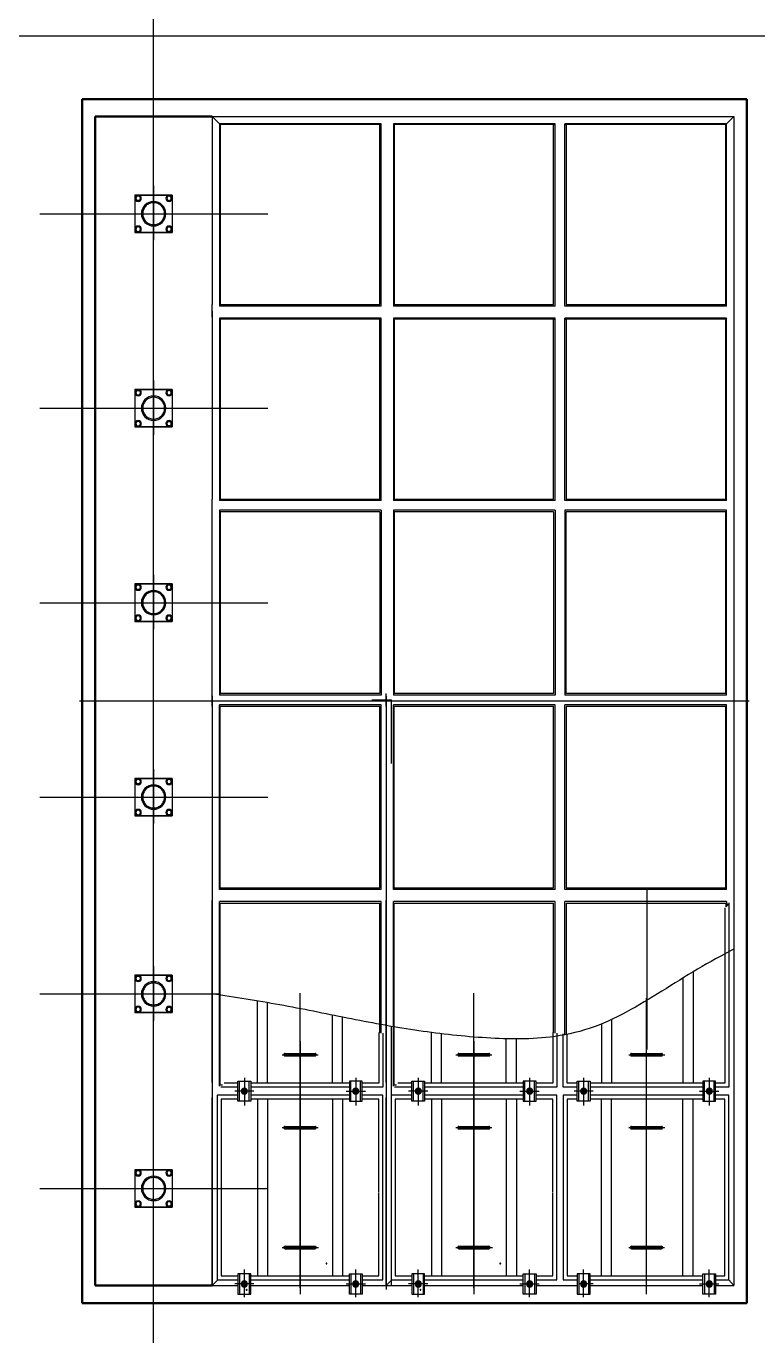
# Model space of a CAD drawing. Extents: x -170 to 1091, y -90 to 504.
# Drawn here: x 182.71 to 188.38, y 65.77 to 75.91 of the extents above; entities that cross this region are included whole.
import ezdxf

# ---------------------------------------------------------------- set-up
doc = ezdxf.new("R2010")
doc.units = 0
doc.header["$LTSCALE"] = 1000
for name, pattern in [('1 实线', [0]), ('2 虚线', [5.75, 4.5, -1.25]), ('4 点画线', [9, 6.25, -1.25, 0.25, -1.25]), ('PF_CENTER', [400, 250, -50, 50, -50])]:
    doc.linetypes.add(name, pattern=pattern)
for name, color, linetype, lineweight in [('01 粗实线', 7, '1 实线', 50), ('02 细灰线', 253, '1 实线', 25), ('03 细红线', 6, '1 实线', 25), ('04 虚线', 54, '2 虚线', 25), ('05 点画线', 141, '4 点画线', 25)]:
    doc.layers.add(name, color=color, linetype=linetype, lineweight=lineweight)
doc.layers.add('02', color=1, linetype='CONTINUOUS')
doc.layers.add('05', color=4, linetype='PF_CENTER')

msp = doc.modelspace()

# ---------------------------------------------------------------- linework, layer by layer
at = {"layer": '01 粗实线'}
for p, q in [((188.29121, 75.34735, 0), (183.14666, 75.34735, 0)), ((183.14666, 75.34735, 0), (183.14666, 66.02735, 0)), ((188.29121, 66.02735, 0), (188.29121, 75.34735, 0)), ((183.24636, 75.21274, 0), (183.24636, 66.16171, 0)), ((184.15364, 75.21274, 0), (183.24636, 75.21274, 0)), ((184.15364, 66.16171, 0), (183.24636, 66.16171, 0)), ((183.14666, 66.02735, 0), (188.29121, 66.02735, 0))]:
    msp.add_line(p, q, dxfattribs=at)
at = {"layer": '01 粗实线', "color": 3, "lineweight": 25}
for p, q in [((183.55543, 74.60435, 0), (183.55543, 74.31522, 0)), ((183.84457, 74.60435, 0), (183.55543, 74.60435, 0)), ((183.55543, 74.60435, 0), (183.84457, 74.60435, 0)), ((183.84457, 74.60435, 0), (183.84457, 74.31522, 0)), ((183.84457, 74.60435, 0), (183.84457, 74.31522, 0)), ((183.84457, 74.31522, 0), (183.55543, 74.31522, 0)), ((183.55543, 74.31522, 0), (183.84457, 74.31522, 0)), ((183.55543, 73.09887, 0), (183.55543, 72.80974, 0)), ((183.84457, 73.09887, 0), (183.55543, 73.09887, 0)), ((183.55543, 73.09887, 0), (183.84457, 73.09887, 0)), ((183.84457, 73.09887, 0), (183.84457, 72.80974, 0)), ((183.84457, 73.09887, 0), (183.84457, 72.80974, 0)), ((183.84457, 72.80974, 0), (183.55543, 72.80974, 0)), ((183.55543, 72.80974, 0), (183.84457, 72.80974, 0)), ((183.55543, 71.59339, 0), (183.55543, 71.30426, 0)), ((183.84457, 71.59339, 0), (183.55543, 71.59339, 0)), ((183.55543, 71.59339, 0), (183.84457, 71.59339, 0)), ((183.84457, 71.59339, 0), (183.84457, 71.30426, 0)), ((183.84457, 71.59339, 0), (183.84457, 71.30426, 0)), ((183.84457, 71.30426, 0), (183.55543, 71.30426, 0)), ((183.55543, 71.30426, 0), (183.84457, 71.30426, 0)), ((183.55543, 70.08874, 0), (183.55543, 69.7996, 0)), ((183.55543, 70.08874, 0), (183.84457, 70.08874, 0)), ((183.84457, 70.08874, 0), (183.55543, 70.08874, 0)), ((183.84457, 70.08874, 0), (183.84457, 69.7996, 0)), ((183.84457, 70.08874, 0), (183.84457, 69.7996, 0)), ((183.55543, 69.7996, 0), (183.84457, 69.7996, 0)), ((183.84457, 69.7996, 0), (183.55543, 69.7996, 0)), ((183.55543, 68.56449, 0), (183.55543, 68.27536, 0)), ((183.55543, 68.56449, 0), (183.84457, 68.56449, 0)), ((183.84457, 68.56449, 0), (183.55543, 68.56449, 0)), ((183.84457, 68.56449, 0), (183.84457, 68.27536, 0)), ((183.84457, 68.56449, 0), (183.84457, 68.27536, 0)), ((183.55543, 68.27536, 0), (183.84457, 68.27536, 0)), ((183.84457, 68.27536, 0), (183.55543, 68.27536, 0)), ((183.55543, 67.05902, 0), (183.55543, 66.76989, 0)), ((183.55543, 67.05902, 0), (183.84457, 67.05902, 0)), ((183.84457, 67.05902, 0), (183.55543, 67.05902, 0)), ((183.84457, 67.05902, 0), (183.84457, 66.76989, 0)), ((183.84457, 67.05902, 0), (183.84457, 66.76989, 0)), ((183.55543, 66.76989, 0), (183.84457, 66.76989, 0)), ((183.84457, 66.76989, 0), (183.55543, 66.76989, 0))]:
    msp.add_line(p, q, dxfattribs=at)
at = {"layer": '01 粗实线', "color": 253, "lineweight": 25}
for p, q in [((188.19317, 69.17443, 0), (188.19151, 69.17237, 0)), ((188.14781, 69.11816, 0), (188.12878, 69.09454, 0))]:
    msp.add_line(p, q, dxfattribs=at)
at = {"layer": '01 粗实线', "color": 9, "lineweight": 25, "elevation": 0}
for points in [[(183.60015, 74.57942), (183.59026, 74.56147), (183.57047, 74.56147), (183.56057, 74.57942), (183.57047, 74.59737), (183.59026, 74.59737)], [(183.79985, 74.57942), (183.80974, 74.56147), (183.82953, 74.56147), (183.83943, 74.57942), (183.82953, 74.59737), (183.80974, 74.59737)], [(183.60015, 74.34015), (183.59026, 74.35809), (183.57047, 74.35809), (183.56057, 74.34015), (183.57047, 74.3222), (183.59026, 74.3222)], [(183.79985, 74.34015), (183.80974, 74.35809), (183.82953, 74.35809), (183.83943, 74.34015), (183.82953, 74.3222), (183.80974, 74.3222)], [(183.60015, 73.07394), (183.59026, 73.056), (183.57047, 73.056), (183.56057, 73.07394), (183.57047, 73.09189), (183.59026, 73.09189)], [(183.79985, 73.07394), (183.80974, 73.056), (183.82953, 73.056), (183.83943, 73.07394), (183.82953, 73.09189), (183.80974, 73.09189)], [(183.60015, 72.83467), (183.59026, 72.85261), (183.57047, 72.85261), (183.56057, 72.83467), (183.57047, 72.81672), (183.59026, 72.81672)], [(183.79985, 72.83467), (183.80974, 72.85261), (183.82953, 72.85261), (183.83943, 72.83467), (183.82953, 72.81672), (183.80974, 72.81672)], [(183.60015, 71.56847), (183.59026, 71.55052), (183.57047, 71.55052), (183.56057, 71.56847), (183.57047, 71.58641), (183.59026, 71.58641)], [(183.79985, 71.56847), (183.80974, 71.55052), (183.82953, 71.55052), (183.83943, 71.56847), (183.82953, 71.58641), (183.80974, 71.58641)], [(183.60015, 71.32919), (183.59026, 71.34714), (183.57047, 71.34714), (183.56057, 71.32919), (183.57047, 71.31125), (183.59026, 71.31125)], [(183.79985, 71.32919), (183.80974, 71.34714), (183.82953, 71.34714), (183.83943, 71.32919), (183.82953, 71.31125), (183.80974, 71.31125)], [(183.60015, 70.06381), (183.59026, 70.04586), (183.57047, 70.04586), (183.56057, 70.06381), (183.57047, 70.08175), (183.59026, 70.08175)], [(183.79985, 70.06381), (183.80974, 70.04586), (183.82953, 70.04586), (183.83943, 70.06381), (183.82953, 70.08175), (183.80974, 70.08175)], [(183.60015, 69.82453), (183.59026, 69.84248), (183.57047, 69.84248), (183.56057, 69.82453), (183.57047, 69.80659), (183.59026, 69.80659)], [(183.79985, 69.82453), (183.80974, 69.84248), (183.82953, 69.84248), (183.83943, 69.82453), (183.82953, 69.80659), (183.80974, 69.80659)], [(183.60015, 68.53957), (183.59026, 68.52162), (183.57047, 68.52162), (183.56057, 68.53957), (183.57047, 68.55751), (183.59026, 68.55751)], [(183.79985, 68.53957), (183.80974, 68.52162), (183.82953, 68.52162), (183.83943, 68.53957), (183.82953, 68.55751), (183.80974, 68.55751)], [(183.60015, 68.30029), (183.59026, 68.31824), (183.57047, 68.31824), (183.56057, 68.30029), (183.57047, 68.28235), (183.59026, 68.28235)], [(183.79985, 68.30029), (183.80974, 68.31824), (183.82953, 68.31824), (183.83943, 68.30029), (183.82953, 68.28235), (183.80974, 68.28235)], [(183.60015, 67.03409), (183.59026, 67.01614), (183.57047, 67.01614), (183.56057, 67.03409), (183.57047, 67.05203), (183.59026, 67.05203)], [(183.79985, 67.03409), (183.80974, 67.01614), (183.82953, 67.01614), (183.83943, 67.03409), (183.82953, 67.05203), (183.80974, 67.05203)], [(183.60015, 66.79481), (183.59026, 66.81276), (183.57047, 66.81276), (183.56057, 66.79481), (183.57047, 66.77687), (183.59026, 66.77687)], [(183.79985, 66.79481), (183.80974, 66.81276), (183.82953, 66.81276), (183.83943, 66.79481), (183.82953, 66.77687), (183.80974, 66.77687)]]:
    msp.add_lwpolyline(points, close=True, dxfattribs=at)
at = {"layer": '01 粗实线', "color": 9, "lineweight": 25}
for centre, radius, start, end in [((183.58036, 74.57942, 0), 0.02393, 90, 270), ((183.58036, 74.57942, 0), 0.01734, 90, 270), ((183.58036, 74.57942, 0), 0.02393, 270, 90), ((183.58036, 74.57942, 0), 0.01734, 270, 90), ((183.81964, 74.57942, 0), 0.02393, 90, 270), ((183.81964, 74.57942, 0), 0.01734, 90, 270), ((183.81964, 74.57942, 0), 0.02393, 270, 90), ((183.81964, 74.57942, 0), 0.01734, 270, 90), ((183.58036, 74.34015, 0), 0.02393, 90, 270), ((183.58036, 74.34015, 0), 0.01734, 90, 270), ((183.58036, 74.34015, 0), 0.02393, 270, 90), ((183.58036, 74.34015, 0), 0.01734, 270, 90), ((183.81964, 74.34015, 0), 0.02393, 90, 270), ((183.81964, 74.34015, 0), 0.01734, 90, 270), ((183.81964, 74.34015, 0), 0.02393, 270, 90), ((183.81964, 74.34015, 0), 0.01734, 270, 90), ((183.58036, 73.07394, 0), 0.02393, 90, 270), ((183.58036, 73.07394, 0), 0.02393, 270, 90), ((183.81964, 73.07394, 0), 0.02393, 90, 270), ((183.81964, 73.07394, 0), 0.02393, 270, 90), ((183.58036, 73.07394, 0), 0.01734, 90, 270), ((183.58036, 73.07394, 0), 0.01734, 270, 90), ((183.81964, 73.07394, 0), 0.01734, 90, 270), ((183.81964, 73.07394, 0), 0.01734, 270, 90), ((183.58036, 72.83467, 0), 0.02393, 90, 270), ((183.58036, 72.83467, 0), 0.01734, 90, 270), ((183.58036, 72.83467, 0), 0.02393, 270, 90), ((183.58036, 72.83467, 0), 0.01734, 270, 90), ((183.81964, 72.83467, 0), 0.02393, 90, 270), ((183.81964, 72.83467, 0), 0.01734, 90, 270), ((183.81964, 72.83467, 0), 0.02393, 270, 90), ((183.81964, 72.83467, 0), 0.01734, 270, 90), ((183.58036, 71.56847, 0), 0.02393, 90, 270), ((183.58036, 71.56847, 0), 0.01734, 90, 270), ((183.58036, 71.56847, 0), 0.02393, 270, 90), ((183.58036, 71.56847, 0), 0.01734, 270, 90), ((183.81964, 71.56847, 0), 0.02393, 90, 270), ((183.81964, 71.56847, 0), 0.01734, 90, 270), ((183.81964, 71.56847, 0), 0.02393, 270, 90), ((183.81964, 71.56847, 0), 0.01734, 270, 90), ((183.58036, 71.32919, 0), 0.02393, 90, 270), ((183.58036, 71.32919, 0), 0.01734, 90, 270), ((183.58036, 71.32919, 0), 0.02393, 270, 90), ((183.58036, 71.32919, 0), 0.01734, 270, 90), ((183.81964, 71.32919, 0), 0.02393, 90, 270), ((183.81964, 71.32919, 0), 0.01734, 90, 270), ((183.81964, 71.32919, 0), 0.02393, 270, 90), ((183.81964, 71.32919, 0), 0.01734, 270, 90), ((183.58036, 70.06381, 0), 0.02393, 90, 270), ((183.58036, 70.06381, 0), 0.01734, 90, 270), ((183.58036, 70.06381, 0), 0.02393, 270, 90), ((183.58036, 70.06381, 0), 0.01734, 270, 90), ((183.81964, 70.06381, 0), 0.02393, 90, 270), ((183.81964, 70.06381, 0), 0.01734, 90, 270), ((183.81964, 70.06381, 0), 0.02393, 270, 90), ((183.81964, 70.06381, 0), 0.01734, 270, 90), ((183.58036, 69.82453, 0), 0.02393, 90, 270), ((183.58036, 69.82453, 0), 0.01734, 90, 270), ((183.58036, 69.82453, 0), 0.02393, 270, 90), ((183.58036, 69.82453, 0), 0.01734, 270, 90), ((183.81964, 69.82453, 0), 0.02393, 90, 270), ((183.81964, 69.82453, 0), 0.01734, 90, 270), ((183.81964, 69.82453, 0), 0.02393, 270, 90), ((183.81964, 69.82453, 0), 0.01734, 270, 90), ((183.58036, 68.53957, 0), 0.02393, 90, 270), ((183.58036, 68.53957, 0), 0.01734, 90, 270), ((183.58036, 68.53957, 0), 0.02393, 270, 90), ((183.58036, 68.53957, 0), 0.01734, 270, 90), ((183.81964, 68.53957, 0), 0.02393, 90, 270), ((183.81964, 68.53957, 0), 0.01734, 90, 270), ((183.81964, 68.53957, 0), 0.02393, 270, 90), ((183.81964, 68.53957, 0), 0.01734, 270, 90), ((183.58036, 68.30029, 0), 0.02393, 90, 270), ((183.58036, 68.30029, 0), 0.01734, 90, 270), ((183.58036, 68.30029, 0), 0.02393, 270, 90), ((183.58036, 68.30029, 0), 0.01734, 270, 90), ((183.81964, 68.30029, 0), 0.02393, 90, 270), ((183.81964, 68.30029, 0), 0.01734, 90, 270), ((183.81964, 68.30029, 0), 0.02393, 270, 90), ((183.81964, 68.30029, 0), 0.01734, 270, 90), ((183.58036, 67.03409, 0), 0.02393, 90, 270), ((183.58036, 67.03409, 0), 0.01734, 90, 270), ((183.58036, 67.03409, 0), 0.02393, 270, 90), ((183.58036, 67.03409, 0), 0.01734, 270, 90), ((183.81964, 67.03409, 0), 0.02393, 90, 270), ((183.81964, 67.03409, 0), 0.01734, 90, 270), ((183.81964, 67.03409, 0), 0.02393, 270, 90), ((183.81964, 67.03409, 0), 0.01734, 270, 90), ((183.58036, 66.79481, 0), 0.02393, 90, 270), ((183.58036, 66.79481, 0), 0.01734, 90, 270), ((183.58036, 66.79481, 0), 0.02393, 270, 90), ((183.58036, 66.79481, 0), 0.01734, 270, 90), ((183.81964, 66.79481, 0), 0.02393, 90, 270), ((183.81964, 66.79481, 0), 0.01734, 90, 270), ((183.81964, 66.79481, 0), 0.02393, 270, 90), ((183.81964, 66.79481, 0), 0.01734, 270, 90)]:
    msp.add_arc(centre, radius, start, end, dxfattribs=at)
at = {"layer": '01 粗实线', "color": 3, "lineweight": 25}
for centre, start, end in [((183.7, 74.45978, 0), 90, 270), ((183.7, 74.45978, 0), 270, 90), ((183.7, 72.95431, 0), 90, 270), ((183.7, 72.95431, 0), 270, 90), ((183.7, 71.44883, 0), 90, 270), ((183.7, 71.44883, 0), 270, 90), ((183.7, 69.94417, 0), 90, 270), ((183.7, 69.94417, 0), 270, 90), ((183.7, 68.41993, 0), 90, 270), ((183.7, 68.41993, 0), 270, 90), ((183.7, 66.91445, 0), 90, 270), ((183.7, 66.91445, 0), 270, 90)]:
    msp.add_arc(centre, 0.09472, start, end, dxfattribs=at)
at = {"layer": '01 粗实线', "lineweight": 25}
for centre, start, end in [((185.03801, 66.33346, 0), 90, 270), ((185.03801, 66.33346, 0), 270, 90), ((186.38397, 66.33346, 0), 90, 270), ((186.38397, 66.33346, 0), 270, 90), ((184.40431, 66.1784, 0), 90, 270), ((184.40431, 66.1784, 0), 270, 90), ((184.42009, 66.12982, 0), 90, 270), ((184.42009, 66.12982, 0), 270, 90), ((185.75027, 66.1784, 0), 90, 270), ((185.75027, 66.1784, 0), 270, 90), ((185.76605, 66.12982, 0), 90, 270), ((185.76605, 66.12982, 0), 270, 90)]:
    msp.add_arc(centre, 0.00353, start, end, dxfattribs=at)
at = {"layer": '02', "ltscale": 8}
msp.add_line((222.2, 75.83535, 0), (168.85, 75.83535, 0), dxfattribs=at)
at = {"layer": '02 细灰线', "color": 7}
for p, q in [((184.15364, 75.21274, 0), (186.84555, 75.21274, 0)), ((184.15364, 75.21274, 0), (184.15364, 73.75664, 0)), ((184.15364, 75.21274, 0), (184.21637, 75.15001, 0)), ((184.16932, 75.21274, 0), (184.21637, 75.21274, 0)), ((185.46196, 75.15628, 0), (184.21009, 75.15628, 0)), ((184.21009, 75.15628, 0), (184.21009, 73.74487, 0)), ((185.46196, 75.15001, 0), (184.21637, 75.15001, 0)), ((184.21637, 75.15001, 0), (184.21637, 73.75664, 0)), ((185.45019, 73.75664, 0), (185.45019, 75.15001, 0)), ((185.45019, 75.15001, 0), (185.46196, 75.15001, 0)), ((185.49959, 75.21274, 0), (188.19151, 75.21274, 0)), ((185.51528, 75.21274, 0), (185.56232, 75.21274, 0)), ((186.80791, 75.15628, 0), (185.55605, 75.15628, 0)), ((185.55605, 75.15628, 0), (185.55605, 73.74487, 0)), ((185.55605, 75.15628, 0), (185.56232, 75.15001, 0)), ((186.80791, 75.15001, 0), (185.56232, 75.15001, 0)), ((185.56232, 75.15001, 0), (185.56232, 73.75664, 0)), ((186.79615, 73.75664, 0), (186.79615, 75.15001, 0)), ((186.79615, 75.15001, 0), (186.80791, 75.15001, 0)), ((188.13505, 75.15628, 0), (186.88319, 75.15628, 0)), ((186.88319, 75.15001, 0), (186.89495, 75.15001, 0)), ((188.12878, 75.15001, 0), (186.88319, 75.15001, 0)), ((186.89495, 75.15001, 0), (186.89495, 73.75664, 0)), ((188.19151, 75.21274, 0), (188.12878, 75.15001, 0)), ((188.12878, 73.75664, 0), (188.12878, 75.15001, 0)), ((188.13505, 73.74487, 0), (188.13505, 75.15628, 0)), ((188.19151, 75.21274, 0), (188.19151, 66.98268, 0)), ((184.15364, 73.65784, 0), (184.15364, 73.75664, 0)), ((184.15364, 73.70724, 0), (184.15364, 72.25113, 0)), ((184.21637, 73.75664, 0), (185.45019, 73.75664, 0)), ((185.56232, 73.75664, 0), (186.79615, 73.75664, 0)), ((186.89495, 73.75664, 0), (188.12878, 73.75664, 0)), ((188.19151, 73.70724, 0), (188.19151, 66.16171, 0)), ((184.21009, 73.65078, 0), (184.21009, 72.23937, 0)), ((185.46196, 73.65078, 0), (184.21009, 73.65078, 0)), ((184.21009, 73.65078, 0), (184.21637, 73.64451, 0)), ((184.21637, 73.64451, 0), (184.21637, 72.25113, 0)), ((185.46196, 73.64451, 0), (184.21637, 73.64451, 0)), ((185.45019, 72.25113, 0), (185.45019, 73.64451, 0)), ((185.45019, 73.64451, 0), (185.46196, 73.64451, 0)), ((186.80791, 73.65078, 0), (185.55605, 73.65078, 0)), ((185.55605, 73.65078, 0), (185.55605, 72.23937, 0)), ((185.55605, 73.65078, 0), (185.56232, 73.64451, 0)), ((186.80791, 73.64451, 0), (185.56232, 73.64451, 0)), ((185.56232, 73.64451, 0), (185.56232, 72.25113, 0)), ((186.79615, 72.25113, 0), (186.79615, 73.64451, 0)), ((186.79615, 73.64451, 0), (186.80791, 73.64451, 0)), ((188.13505, 73.65078, 0), (186.88319, 73.65078, 0)), ((186.88319, 73.64451, 0), (186.89495, 73.64451, 0)), ((188.12878, 73.64451, 0), (186.88319, 73.64451, 0)), ((186.89495, 73.64451, 0), (186.89495, 72.25113, 0)), ((188.13505, 73.65078, 0), (188.12878, 73.64451, 0)), ((188.12878, 72.25113, 0), (188.12878, 73.64451, 0)), ((188.13505, 72.23937, 0), (188.13505, 73.65078, 0)), ((184.15364, 72.15233, 0), (184.15364, 72.25113, 0)), ((184.21637, 72.25113, 0), (185.45019, 72.25113, 0)), ((185.56232, 72.25113, 0), (186.79615, 72.25113, 0)), ((186.89495, 72.25113, 0), (188.12878, 72.25113, 0)), ((184.15364, 70.74563, 0), (184.15364, 72.15233, 0)), ((184.21009, 72.16409, 0), (184.21009, 72.15233, 0)), ((184.21009, 72.15233, 0), (184.21009, 70.73387, 0)), ((184.21637, 72.15233, 0), (184.21637, 70.74563, 0)), ((185.45019, 72.15233, 0), (184.21637, 72.15233, 0)), ((185.45019, 72.15233, 0), (185.45019, 70.74563, 0)), ((185.55605, 72.16409, 0), (185.55605, 72.15233, 0)), ((185.55605, 72.15233, 0), (185.55605, 70.73387, 0)), ((186.79615, 72.15233, 0), (185.56232, 72.15233, 0)), ((185.56232, 72.15233, 0), (185.56232, 70.74563, 0)), ((186.79615, 72.15233, 0), (186.79615, 70.74563, 0)), ((186.89495, 70.74563, 0), (186.89495, 72.15233, 0)), ((188.12878, 72.15233, 0), (186.89495, 72.15233, 0)), ((188.12878, 70.74563, 0), (188.12878, 72.15233, 0)), ((188.13505, 70.73387, 0), (188.13505, 72.16409, 0)), ((184.15364, 70.64683, 0), (184.15364, 70.74563, 0)), ((184.15364, 70.72681, 0), (184.15364, 69.12332, 0)), ((185.45019, 70.74563, 0), (184.21637, 70.74563, 0)), ((185.49959, 70.64683, 0), (185.49959, 70.74563, 0)), ((185.49959, 70.72681, 0), (185.49959, 69.12332, 0)), ((186.79615, 70.74563, 0), (185.56232, 70.74563, 0)), ((188.12878, 70.74563, 0), (186.89495, 70.74563, 0)), ((184.15364, 70.64683, 0), (184.15364, 69.14214, 0)), ((184.21009, 69.22918, 0), (184.21009, 70.65859, 0)), ((184.21637, 70.64683, 0), (185.45019, 70.64683, 0)), ((184.21637, 69.24094, 0), (184.21637, 70.64683, 0)), ((185.45019, 69.24094, 0), (185.45019, 70.64683, 0)), ((185.49959, 70.64683, 0), (185.49959, 69.14214, 0)), ((185.55605, 69.22918, 0), (185.55605, 70.65859, 0)), ((185.56232, 70.64683, 0), (186.79615, 70.64683, 0)), ((185.56232, 69.24094, 0), (185.56232, 70.64683, 0)), ((186.79615, 69.24094, 0), (186.79615, 70.64683, 0)), ((186.89495, 70.64683, 0), (186.89495, 69.24094, 0)), ((186.89495, 70.64683, 0), (188.12878, 70.64683, 0)), ((188.12878, 69.24094, 0), (188.12878, 70.64683, 0)), ((188.13505, 69.22918, 0), (188.13505, 70.65859, 0)), ((184.15364, 67.73544, 0), (184.15364, 69.14214, 0)), ((184.21637, 69.24094, 0), (185.45019, 69.24094, 0)), ((185.49959, 67.73544, 0), (185.49959, 69.14214, 0)), ((185.56232, 69.24094, 0), (186.79615, 69.24094, 0)), ((186.89495, 69.24094, 0), (188.12878, 69.24094, 0)), ((184.15364, 69.12332, 0), (184.15364, 67.71662, 0)), ((184.21009, 67.70485, 0), (184.21009, 69.13508, 0)), ((184.21637, 67.71662, 0), (184.21637, 69.12332, 0)), ((184.21637, 69.12332, 0), (185.45019, 69.12332, 0)), ((184.21637, 69.12332, 0), (185.45019, 69.12332, 0)), ((185.45019, 68.11868, 0), (185.45019, 69.12332, 0)), ((185.49959, 69.12332, 0), (185.49959, 67.71662, 0)), ((185.55605, 67.70485, 0), (185.55605, 69.13508, 0)), ((185.56232, 69.12332, 0), (186.79615, 69.12332, 0)), ((185.56232, 69.12332, 0), (186.79615, 69.12332, 0)), ((185.56232, 67.71662, 0), (185.56232, 69.12332, 0)), ((186.79615, 68.11868, 0), (186.79615, 69.12332, 0)), ((186.89495, 69.12332, 0), (186.89495, 68.10662, 0)), ((186.89495, 69.12332, 0), (188.12878, 69.12332, 0)), ((188.12878, 69.12332, 0), (188.12878, 69.09397, 0)), ((188.13505, 69.13508, 0), (188.13505, 69.10176, 0)), ((188.15308, 69.12413, 0), (188.15308, 68.46937, 0)), ((188.15308, 68.46937, 0), (188.15308, 67.69825, 0)), ((188.19151, 68.46937, 0), (188.19151, 67.71662, 0)), ((185.47484, 68.1167, 0), (185.47484, 67.69858, 0)), ((186.82079, 68.1167, 0), (186.82079, 67.69858, 0)), ((186.87064, 67.69825, 0), (186.87064, 68.10992, 0)), ((184.71723, 67.95891, 0), (184.94933, 67.95891, 0)), ((184.71723, 67.94009, 0), (184.94933, 67.94009, 0)), ((186.06319, 67.95891, 0), (186.29529, 67.95891, 0)), ((186.06319, 67.94009, 0), (186.29529, 67.94009, 0)), ((187.3991, 67.95891, 0), (187.6312, 67.95891, 0)), ((187.3991, 67.94009, 0), (187.6312, 67.94009, 0)), ((184.15364, 67.73544, 0), (184.15364, 66.16171, 0)), ((185.49959, 67.73544, 0), (185.49959, 66.13113, 0)), ((184.15364, 67.71662, 0), (184.15364, 67.61782, 0)), ((184.19239, 67.63585, 0), (184.19239, 66.96386, 0)), ((184.35295, 67.63585, 0), (184.19239, 67.63585, 0)), ((184.21637, 67.71662, 0), (184.23429, 67.71662, 0)), ((184.21637, 67.71662, 0), (184.23429, 67.71662, 0)), ((184.35295, 67.69858, 0), (184.2197, 67.69858, 0)), ((185.21548, 67.69858, 0), (184.45175, 67.69858, 0)), ((185.21548, 67.63585, 0), (184.45175, 67.63585, 0)), ((185.47484, 67.69858, 0), (185.31428, 67.69858, 0)), ((185.47484, 67.63585, 0), (185.31428, 67.63585, 0)), ((185.47484, 66.96386, 0), (185.47484, 67.63585, 0)), ((185.49959, 67.71662, 0), (185.49959, 67.61782, 0)), ((185.53835, 67.63585, 0), (185.53835, 66.96386, 0)), ((185.69891, 67.63585, 0), (185.53835, 67.63585, 0)), ((185.56232, 67.71662, 0), (185.58024, 67.71662, 0)), ((185.56232, 67.71662, 0), (185.58024, 67.71662, 0)), ((185.69891, 67.69858, 0), (185.56566, 67.69858, 0)), ((186.56144, 67.69858, 0), (185.79771, 67.69858, 0)), ((186.56144, 67.63585, 0), (185.79771, 67.63585, 0)), ((186.82079, 67.69858, 0), (186.66024, 67.69858, 0)), ((186.82079, 67.63585, 0), (186.66024, 67.63585, 0)), ((186.82079, 66.96386, 0), (186.82079, 67.63585, 0)), ((186.9796, 67.69825, 0), (186.87064, 67.69825, 0)), ((186.87064, 67.63619, 0), (186.87064, 66.96386, 0)), ((186.9796, 67.63619, 0), (186.87064, 67.63619, 0)), ((187.95191, 67.69825, 0), (187.0784, 67.69825, 0)), ((187.95191, 67.63619, 0), (187.0784, 67.63619, 0)), ((188.15308, 67.69825, 0), (188.0507, 67.69825, 0)), ((188.15308, 67.63619, 0), (188.0507, 67.63619, 0)), ((188.15308, 66.96386, 0), (188.15308, 67.63619, 0)), ((188.19151, 67.71662, 0), (188.19151, 66.96386, 0)), ((184.15364, 66.8784, 0), (184.15364, 67.61782, 0)), ((185.49959, 66.8784, 0), (185.49959, 67.61782, 0)), ((184.71723, 67.39434, 0), (184.94933, 67.39434, 0)), ((184.71723, 67.37553, 0), (184.94933, 67.37553, 0)), ((186.06319, 67.39434, 0), (186.29529, 67.39434, 0)), ((186.06319, 67.37553, 0), (186.29529, 67.37553, 0)), ((187.3991, 67.39434, 0), (187.6312, 67.39434, 0)), ((187.3991, 67.37553, 0), (187.6312, 67.37553, 0)), ((184.19239, 66.96386, 0), (184.19239, 66.20641, 0)), ((185.47484, 66.20641, 0), (185.47484, 66.96386, 0)), ((185.53835, 66.96386, 0), (185.53835, 66.20641, 0)), ((186.82079, 66.20641, 0), (186.82079, 66.96386, 0)), ((186.87064, 66.96386, 0), (186.87064, 66.20674, 0)), ((188.15308, 66.20674, 0), (188.15308, 66.96386, 0)), ((188.19151, 66.96386, 0), (188.19151, 66.16171, 0)), ((184.15364, 66.16171, 0), (184.15364, 66.8784, 0)), ((185.49959, 66.16171, 0), (185.49959, 66.8784, 0)), ((184.71723, 66.46673, 0), (184.94933, 66.46673, 0)), ((184.71723, 66.44792, 0), (184.94933, 66.44792, 0)), ((186.06319, 66.46673, 0), (186.29529, 66.46673, 0)), ((186.06319, 66.44792, 0), (186.29529, 66.44792, 0)), ((187.3991, 66.46673, 0), (187.6312, 66.46673, 0)), ((187.3991, 66.44792, 0), (187.6312, 66.44792, 0)), ((184.19833, 66.20641, 0), (184.15364, 66.16171, 0)), ((184.19239, 66.20641, 0), (184.35295, 66.20641, 0)), ((184.45175, 66.20641, 0), (185.21548, 66.20641, 0)), ((185.31428, 66.20641, 0), (185.47484, 66.20641, 0)), ((185.54429, 66.20641, 0), (185.49959, 66.16171, 0)), ((185.53835, 66.20641, 0), (185.69891, 66.20641, 0)), ((185.79771, 66.20641, 0), (186.56144, 66.20641, 0)), ((186.66024, 66.20641, 0), (186.82079, 66.20641, 0)), ((186.87064, 66.20674, 0), (186.9796, 66.20674, 0)), ((187.0784, 66.20674, 0), (187.95191, 66.20674, 0)), ((188.0507, 66.20674, 0), (188.15308, 66.20674, 0)), ((188.15308, 66.20674, 0), (188.19151, 66.16171, 0)), ((184.15364, 66.16171, 0), (184.35295, 66.16171, 0)), ((184.45175, 66.16171, 0), (185.21548, 66.16171, 0)), ((185.31428, 66.16171, 0), (185.63364, 66.16171, 0)), ((185.49959, 66.16171, 0), (185.69891, 66.16171, 0)), ((185.79771, 66.16171, 0), (186.56144, 66.16171, 0)), ((186.66024, 66.16171, 0), (186.9796, 66.16171, 0)), ((187.0784, 66.16171, 0), (187.95191, 66.16171, 0)), ((188.0507, 66.16171, 0), (188.19151, 66.16171, 0))]:
    msp.add_line(p, q, dxfattribs=at)
at = {"layer": '02 细灰线', "color": 7, "elevation": 0}
for points in [[(184.45175, 67.58881), (184.35295, 67.58881), (184.35295, 67.74563), (184.45175, 67.74563)], [(185.21548, 67.58881), (185.31428, 67.58881), (185.31428, 67.74563), (185.21548, 67.74563)], [(185.79771, 67.58881), (185.69891, 67.58881), (185.69891, 67.74563), (185.79771, 67.74563)], [(186.56144, 67.58881), (186.66024, 67.58881), (186.66024, 67.74563), (186.56144, 67.74563)], [(187.0784, 67.58881), (186.9796, 67.58881), (186.9796, 67.74563), (187.0784, 67.74563)], [(187.95191, 67.58881), (188.0507, 67.58881), (188.0507, 67.74563), (187.95191, 67.74563)], [(184.40235, 67.68774), (184.38353, 67.67748), (184.38353, 67.65696), (184.40235, 67.6467), (184.42117, 67.65696), (184.42117, 67.67748)], [(185.26488, 67.68774), (185.2837, 67.67748), (185.2837, 67.65696), (185.26488, 67.6467), (185.24606, 67.65696), (185.24606, 67.67748)], [(185.74831, 67.68774), (185.72949, 67.67748), (185.72949, 67.65696), (185.74831, 67.6467), (185.76713, 67.65696), (185.76713, 67.67748)], [(186.61084, 67.68774), (186.62965, 67.67748), (186.62965, 67.65696), (186.61084, 67.6467), (186.59202, 67.65696), (186.59202, 67.67748)], [(187.029, 67.68774), (187.01018, 67.67748), (187.01018, 67.65696), (187.029, 67.6467), (187.04782, 67.65696), (187.04782, 67.67748)], [(188.00131, 67.68774), (188.02012, 67.67748), (188.02012, 67.65696), (188.00131, 67.6467), (187.98249, 67.65696), (187.98249, 67.67748)], [(184.45175, 66.25345), (184.35295, 66.25345), (184.35295, 66.09663), (184.45175, 66.09663)], [(185.21548, 66.25345), (185.31428, 66.25345), (185.31428, 66.09663), (185.21548, 66.09663)], [(185.79771, 66.25345), (185.69891, 66.25345), (185.69891, 66.09663), (185.79771, 66.09663)], [(186.56144, 66.25345), (186.66024, 66.25345), (186.66024, 66.09663), (186.56144, 66.09663)], [(187.0784, 66.25345), (186.9796, 66.25345), (186.9796, 66.09663), (187.0784, 66.09663)], [(187.95191, 66.25345), (188.0507, 66.25345), (188.0507, 66.09663), (187.95191, 66.09663)], [(184.40235, 66.15452), (184.38353, 66.16478), (184.38353, 66.1853), (184.40235, 66.19556), (184.42117, 66.1853), (184.42117, 66.16478)], [(185.26488, 66.15452), (185.2837, 66.16478), (185.2837, 66.1853), (185.26488, 66.19556), (185.24606, 66.1853), (185.24606, 66.16478)], [(185.74831, 66.15452), (185.72949, 66.16478), (185.72949, 66.1853), (185.74831, 66.19556), (185.76713, 66.1853), (185.76713, 66.16478)], [(186.61084, 66.15452), (186.62965, 66.16478), (186.62965, 66.1853), (186.61084, 66.19556), (186.59202, 66.1853), (186.59202, 66.16478)], [(187.029, 66.15452), (187.01018, 66.16478), (187.01018, 66.1853), (187.029, 66.19556), (187.04782, 66.1853), (187.04782, 66.16478)], [(188.00131, 66.15452), (188.02012, 66.16478), (188.02012, 66.1853), (188.00131, 66.19556), (187.98249, 66.1853), (187.98249, 66.16478)]]:
    msp.add_lwpolyline(points, close=True, dxfattribs=at)
at = {"layer": '02 细灰线', "color": 7}
for centre, radius, start, end in [((184.71723, 67.9495, 0), 0.00941, 90.000053, 270.017049), ((184.71723, 67.9495, 0), 0.000000000765, 90, 270), ((184.71723, 67.9495, 0), 0.000000000765, 270, 90), ((184.94933, 67.9495, 0), 0.00941, 270.000013, 90.028308), ((186.06319, 67.9495, 0), 0.00941, 90.000053, 270.017049), ((186.06319, 67.9495, 0), 0.000000000765, 90, 270), ((186.06319, 67.9495, 0), 0.000000000765, 270, 90), ((186.29529, 67.9495, 0), 0.00941, 270.000013, 90.028308), ((187.3991, 67.9495, 0), 0.00941, 90.000053, 270.017049), ((187.3991, 67.9495, 0), 0.000000000765, 90, 270), ((187.3991, 67.9495, 0), 0.000000000765, 270, 90), ((187.6312, 67.9495, 0), 0.00941, 270.000013, 90.028308), ((184.40235, 67.66722, 0), 0.02352, 90, 270), ((184.40235, 67.66722, 0), 0.01804, 90, 270), ((184.40235, 67.66722, 0), 0.01255, 90, 270), ((184.40235, 67.66722, 0), 0.02352, 270, 90), ((184.40235, 67.66722, 0), 0.01804, 270, 90), ((184.40235, 67.66722, 0), 0.01255, 270, 90), ((185.26488, 67.66722, 0), 0.02352, 90, 270), ((185.26488, 67.66722, 0), 0.01804, 90, 270), ((185.26488, 67.66722, 0), 0.01255, 90, 270), ((185.26488, 67.66722, 0), 0.02352, 270, 90), ((185.26488, 67.66722, 0), 0.01804, 270, 90), ((185.26488, 67.66722, 0), 0.01255, 270, 90), ((185.74831, 67.66722, 0), 0.02352, 90, 270), ((185.74831, 67.66722, 0), 0.01804, 90, 270), ((185.74831, 67.66722, 0), 0.01255, 90, 270), ((185.74831, 67.66722, 0), 0.02352, 270, 90), ((185.74831, 67.66722, 0), 0.01804, 270, 90), ((185.74831, 67.66722, 0), 0.01255, 270, 90), ((186.61084, 67.66722, 0), 0.02352, 90, 270), ((186.61084, 67.66722, 0), 0.01804, 90, 270), ((186.61084, 67.66722, 0), 0.01255, 90, 270), ((186.61084, 67.66722, 0), 0.02352, 270, 90), ((186.61084, 67.66722, 0), 0.01804, 270, 90), ((186.61084, 67.66722, 0), 0.01255, 270, 90), ((187.029, 67.66722, 0), 0.02352, 90, 270), ((187.029, 67.66722, 0), 0.01804, 90, 270), ((187.029, 67.66722, 0), 0.01255, 90, 270), ((187.029, 67.66722, 0), 0.02352, 270, 90), ((187.029, 67.66722, 0), 0.01804, 270, 90), ((187.029, 67.66722, 0), 0.01255, 270, 90), ((188.00131, 67.66722, 0), 0.02352, 90, 270), ((188.00131, 67.66722, 0), 0.01804, 90, 270), ((188.00131, 67.66722, 0), 0.01255, 90, 270), ((188.00131, 67.66722, 0), 0.02352, 270, 90), ((188.00131, 67.66722, 0), 0.01804, 270, 90), ((188.00131, 67.66722, 0), 0.01255, 270, 90), ((184.71723, 67.38494, 0), 0.00941, 89.983005, 270), ((184.71723, 67.38494, 0), 0.000000000765, 90, 270), ((184.71723, 67.38494, 0), 0.000000000765, 270, 90), ((184.94933, 67.38494, 0), 0.00941, 269.971705, 90), ((186.06319, 67.38494, 0), 0.00941, 89.983005, 270), ((186.06319, 67.38494, 0), 0.000000000765, 90, 270), ((186.06319, 67.38494, 0), 0.000000000765, 270, 90), ((186.29529, 67.38494, 0), 0.00941, 269.971705, 90), ((187.3991, 67.38494, 0), 0.00941, 89.983005, 270), ((187.3991, 67.38494, 0), 0.000000000765, 90, 270), ((187.3991, 67.38494, 0), 0.000000000765, 270, 90), ((187.6312, 67.38494, 0), 0.00941, 269.971705, 90), ((184.71723, 66.45732, 0), 0.00941, 90.000053, 270.017049), ((184.71723, 66.45732, 0), 0.000000000765, 90, 270), ((184.71723, 66.45732, 0), 0.000000000765, 270, 90), ((184.94933, 66.45732, 0), 0.00941, 270.000013, 90.028308), ((186.06319, 66.45732, 0), 0.00941, 90.000053, 270.017049), ((186.06319, 66.45732, 0), 0.000000000765, 90, 270), ((186.06319, 66.45732, 0), 0.000000000765, 270, 90), ((186.29529, 66.45732, 0), 0.00941, 270.000013, 90.028308), ((187.3991, 66.45732, 0), 0.00941, 90.000053, 270.017049), ((187.3991, 66.45732, 0), 0.000000000765, 90, 270), ((187.3991, 66.45732, 0), 0.000000000765, 270, 90), ((187.6312, 66.45732, 0), 0.00941, 270.000013, 90.028308), ((184.40235, 66.17504, 0), 0.02352, 90, 270), ((184.40235, 66.17504, 0), 0.01804, 90, 270), ((184.40235, 66.17504, 0), 0.01255, 90, 270), ((184.40235, 66.17504, 0), 0.02352, 270, 90), ((184.40235, 66.17504, 0), 0.01804, 270, 90), ((184.40235, 66.17504, 0), 0.01255, 270, 90), ((185.26488, 66.17504, 0), 0.02352, 90, 270), ((185.26488, 66.17504, 0), 0.01804, 90, 270), ((185.26488, 66.17504, 0), 0.01255, 90, 270), ((185.26488, 66.17504, 0), 0.02352, 270, 90), ((185.26488, 66.17504, 0), 0.01804, 270, 90), ((185.26488, 66.17504, 0), 0.01255, 270, 90), ((185.74831, 66.17504, 0), 0.02352, 90, 270), ((185.74831, 66.17504, 0), 0.01804, 90, 270), ((185.74831, 66.17504, 0), 0.01255, 90, 270), ((185.74831, 66.17504, 0), 0.02352, 270, 90), ((185.74831, 66.17504, 0), 0.01804, 270, 90), ((185.74831, 66.17504, 0), 0.01255, 270, 90), ((186.61084, 66.17504, 0), 0.02352, 90, 270), ((186.61084, 66.17504, 0), 0.01804, 90, 270), ((186.61084, 66.17504, 0), 0.01255, 90, 270), ((186.61084, 66.17504, 0), 0.02352, 270, 90), ((186.61084, 66.17504, 0), 0.01804, 270, 90), ((186.61084, 66.17504, 0), 0.01255, 270, 90), ((187.029, 66.17504, 0), 0.02352, 90, 270), ((187.029, 66.17504, 0), 0.01804, 90, 270), ((187.029, 66.17504, 0), 0.01255, 90, 270), ((187.029, 66.17504, 0), 0.02352, 270, 90), ((187.029, 66.17504, 0), 0.01804, 270, 90), ((187.029, 66.17504, 0), 0.01255, 270, 90), ((188.00131, 66.17504, 0), 0.02352, 90, 270), ((188.00131, 66.17504, 0), 0.01804, 90, 270), ((188.00131, 66.17504, 0), 0.01255, 90, 270), ((188.00131, 66.17504, 0), 0.02352, 270, 90), ((188.00131, 66.17504, 0), 0.01804, 270, 90), ((188.00131, 66.17504, 0), 0.01255, 270, 90)]:
    msp.add_arc(centre, radius, start, end, dxfattribs=at)
at = {"layer": '02 细灰线'}
msp.add_open_spline([(188.19151, 68.76632, 0), (188.09712, 68.71635, 0), (187.90716, 68.61578, 0), (187.63768, 68.43998, 0), (187.36384, 68.27617, 0), (187.07778, 68.14111, 0), (186.69951, 68.06305, 0), (186.24296, 68.07384, 0), (185.71874, 68.13323, 0), (185.19758, 68.23129, 0), (184.67791, 68.34002, 0), (184.32803, 68.39335, 0), (184.15364, 68.41993, 0)], degree=3, knots=[0, 0, 0, 0, 0.32021522, 0.6445154, 0.96443145, 1.27783899, 1.58805414, 2.11325814, 2.63969071, 3.17076878, 3.70318082, 4.23228713, 4.23228713, 4.23228713, 4.23228713], dxfattribs=at)
at = {"layer": '03 细红线'}
for p, q in [((185.46196, 73.74487, 0), (185.46196, 75.15628, 0)), ((186.80791, 73.74487, 0), (186.80791, 75.15628, 0)), ((186.88319, 73.74487, 0), (186.88319, 75.15628, 0)), ((185.46196, 73.74487, 0), (184.21009, 73.74487, 0)), ((186.80791, 73.74487, 0), (185.55605, 73.74487, 0)), ((188.13505, 73.74487, 0), (186.88319, 73.74487, 0)), ((185.46196, 72.23937, 0), (185.46196, 73.65078, 0)), ((186.80791, 72.23937, 0), (186.80791, 73.65078, 0)), ((186.88319, 72.23937, 0), (186.88319, 73.65078, 0)), ((185.46196, 72.23937, 0), (184.21009, 72.23937, 0)), ((186.80791, 72.23937, 0), (185.55605, 72.23937, 0)), ((188.13505, 72.23937, 0), (186.88319, 72.23937, 0)), ((185.46196, 72.16409, 0), (184.21009, 72.16409, 0)), ((185.46196, 72.16409, 0), (185.46196, 70.73387, 0)), ((186.80791, 72.16409, 0), (185.55605, 72.16409, 0)), ((186.80791, 72.16409, 0), (186.80791, 70.73387, 0)), ((186.88319, 72.16409, 0), (186.88319, 70.73387, 0)), ((188.13505, 72.16409, 0), (186.88319, 72.16409, 0)), ((185.46196, 70.73387, 0), (184.21009, 70.73387, 0)), ((186.80791, 70.73387, 0), (185.55605, 70.73387, 0)), ((188.13505, 70.73387, 0), (186.88319, 70.73387, 0)), ((185.46196, 70.65859, 0), (184.21009, 70.65859, 0)), ((185.46196, 69.22918, 0), (185.46196, 70.65859, 0)), ((186.80791, 70.65859, 0), (185.55605, 70.65859, 0)), ((186.80791, 69.22918, 0), (186.80791, 70.65859, 0)), ((186.88319, 69.22918, 0), (186.88319, 70.65859, 0)), ((188.13505, 70.65859, 0), (186.88319, 70.65859, 0)), ((185.46196, 69.22918, 0), (184.21009, 69.22918, 0)), ((186.80791, 69.22918, 0), (185.55605, 69.22918, 0)), ((188.13505, 69.22918, 0), (186.88319, 69.22918, 0)), ((185.46196, 69.13508, 0), (184.21009, 69.13508, 0)), ((185.46196, 69.13508, 0), (184.21009, 69.13508, 0)), ((185.46196, 68.11751, 0), (185.46196, 69.13508, 0)), ((186.80791, 69.13508, 0), (185.55605, 69.13508, 0)), ((186.80791, 69.13508, 0), (185.55605, 69.13508, 0)), ((186.80791, 68.11751, 0), (186.80791, 69.13508, 0)), ((186.88319, 68.10822, 0), (186.88319, 69.13508, 0)), ((188.13505, 69.13508, 0), (186.88319, 69.13508, 0))]:
    msp.add_line(p, q, dxfattribs=at)
at = {"layer": '03 细红线', "color": 253}
for p, q in [((184.19637, 66.16171, 0), (184.21637, 66.16171, 0)), ((185.54233, 66.16171, 0), (185.56232, 66.16171, 0))]:
    msp.add_line(p, q, dxfattribs=at)
at = {"layer": '03 细红线'}
for centre, start, end in [((184.40235, 67.66722, 0), 179.999999, 90), ((185.26488, 67.66722, 0), 90, 0), ((185.74831, 67.66722, 0), 179.999999, 90), ((186.61084, 67.66722, 0), 90, 0), ((187.029, 67.66722, 0), 179.999999, 90), ((188.00131, 67.66722, 0), 90, 0), ((184.40235, 66.17504, 0), 270, 179.999999), ((185.26488, 66.17504, 0), 359.999998, 270), ((185.74831, 66.17504, 0), 270, 179.999999), ((186.61084, 66.17504, 0), 359.999998, 270), ((187.029, 66.17504, 0), 270, 179.999999), ((188.00131, 66.17504, 0), 359.999998, 270)]:
    msp.add_arc(centre, 0.01019, start, end, dxfattribs=at)
at = {"layer": '04 虚线'}
for p, q in [((185.54233, 70.20509, 0), (185.54233, 70.69623, 0)), ((188.12172, 69.08522, 0), (188.12172, 68.46937, 0)), ((187.79743, 68.54232, 0), (187.79743, 67.72961, 0)), ((187.87585, 68.59088, 0), (187.87585, 67.72961, 0)), ((188.12172, 68.46937, 0), (188.12172, 67.72961, 0)), ((184.50429, 67.72995, 0), (184.50429, 68.36637, 0)), ((184.5827, 67.72995, 0), (184.5827, 68.35257, 0)), ((185.08453, 67.72995, 0), (185.08453, 68.25547, 0)), ((185.16294, 67.72995, 0), (185.16294, 68.23998, 0)), ((185.54233, 66.16171, 0), (185.54233, 68.1703, 0)), ((187.16689, 68.18828, 0), (187.16689, 67.72961, 0)), ((187.2453, 68.2228, 0), (187.2453, 67.72961, 0)), ((185.44347, 68.12022, 0), (185.44347, 67.72995, 0)), ((185.85024, 67.72995, 0), (185.85024, 68.12077, 0)), ((185.92865, 67.72995, 0), (185.92865, 68.11074, 0)), ((186.43049, 67.72995, 0), (186.43049, 68.07476, 0)), ((186.5089, 67.72995, 0), (186.5089, 68.0745, 0)), ((186.78943, 68.12022, 0), (186.78943, 67.72995, 0)), ((186.90201, 67.72961, 0), (186.90201, 68.10565, 0)), ((184.35295, 67.72995, 0), (184.24507, 67.72995, 0)), ((184.36471, 67.58881, 0), (184.36471, 67.74563, 0)), ((184.43999, 67.58881, 0), (184.43999, 67.74563, 0)), ((185.21548, 67.72995, 0), (184.45175, 67.72995, 0)), ((185.22724, 67.58881, 0), (185.22724, 67.74563, 0)), ((185.30252, 67.58881, 0), (185.30252, 67.74563, 0)), ((185.44347, 67.72995, 0), (185.31428, 67.72995, 0)), ((185.69891, 67.72995, 0), (185.59102, 67.72995, 0)), ((185.71067, 67.58881, 0), (185.71067, 67.74563, 0)), ((185.78594, 67.58881, 0), (185.78594, 67.74563, 0)), ((186.56144, 67.72995, 0), (185.79771, 67.72995, 0)), ((186.5732, 67.58881, 0), (186.5732, 67.74563, 0)), ((186.64847, 67.58881, 0), (186.64847, 67.74563, 0)), ((186.78943, 67.72995, 0), (186.66024, 67.72995, 0)), ((186.9796, 67.72961, 0), (186.90201, 67.72961, 0)), ((186.99136, 67.58881, 0), (186.99136, 67.74563, 0)), ((187.06664, 67.58881, 0), (187.06664, 67.74563, 0)), ((187.95191, 67.72961, 0), (187.0784, 67.72961, 0)), ((187.96367, 67.58881, 0), (187.96367, 67.74563, 0)), ((188.03894, 67.58881, 0), (188.03894, 67.74563, 0)), ((188.12172, 67.72961, 0), (188.0507, 67.72961, 0)), ((184.22376, 67.60449, 0), (184.22376, 66.96386, 0)), ((184.35295, 67.60449, 0), (184.22376, 67.60449, 0)), ((185.21548, 67.60449, 0), (184.45175, 67.60449, 0)), ((184.50429, 67.60449, 0), (184.50429, 66.23777, 0)), ((184.5827, 67.60449, 0), (184.5827, 66.23777, 0)), ((185.08453, 67.60449, 0), (185.08453, 66.23777, 0)), ((185.16294, 67.60449, 0), (185.16294, 66.23777, 0)), ((185.44347, 67.60449, 0), (185.31428, 67.60449, 0)), ((185.44347, 66.88232, 0), (185.44347, 67.60449, 0)), ((185.56972, 67.60449, 0), (185.56972, 66.96386, 0)), ((185.69891, 67.60449, 0), (185.56972, 67.60449, 0)), ((186.56144, 67.60449, 0), (185.79771, 67.60449, 0)), ((185.85024, 67.60449, 0), (185.85024, 66.23777, 0)), ((185.92865, 67.60449, 0), (185.92865, 66.23777, 0)), ((186.43049, 67.60449, 0), (186.43049, 66.23777, 0)), ((186.5089, 67.60449, 0), (186.5089, 66.23777, 0)), ((186.78943, 67.60449, 0), (186.66024, 67.60449, 0)), ((186.78943, 66.88232, 0), (186.78943, 67.60449, 0)), ((186.90201, 67.60482, 0), (186.90201, 66.96386, 0)), ((186.9796, 67.60482, 0), (186.90201, 67.60482, 0)), ((187.95191, 67.60482, 0), (187.0784, 67.60482, 0)), ((187.16689, 66.23811, 0), (187.16689, 67.60482, 0)), ((187.2453, 66.23811, 0), (187.2453, 67.60482, 0)), ((187.79743, 66.23811, 0), (187.79743, 67.60482, 0)), ((187.87585, 66.23811, 0), (187.87585, 67.60482, 0)), ((188.12172, 67.60482, 0), (188.0507, 67.60482, 0)), ((188.12172, 66.96386, 0), (188.12172, 67.60482, 0)), ((184.22376, 66.96386, 0), (184.22376, 66.23777, 0)), ((185.56972, 66.96386, 0), (185.56972, 66.23777, 0)), ((186.90201, 66.95994, 0), (186.90201, 66.23811, 0)), ((188.12172, 66.23811, 0), (188.12172, 66.95994, 0)), ((185.44347, 66.23777, 0), (185.44347, 66.8784, 0)), ((186.78943, 66.23777, 0), (186.78943, 66.8784, 0)), ((184.22376, 66.23777, 0), (184.35295, 66.23777, 0)), ((184.36471, 66.25345, 0), (184.36471, 66.09663, 0)), ((184.43999, 66.25345, 0), (184.43999, 66.09663, 0)), ((184.45175, 66.23777, 0), (185.21548, 66.23777, 0)), ((185.22724, 66.25345, 0), (185.22724, 66.09663, 0)), ((185.30252, 66.25345, 0), (185.30252, 66.09663, 0)), ((185.31428, 66.23777, 0), (185.44347, 66.23777, 0)), ((185.56972, 66.23777, 0), (185.69891, 66.23777, 0)), ((185.71067, 66.25345, 0), (185.71067, 66.09663, 0)), ((185.78594, 66.25345, 0), (185.78594, 66.09663, 0)), ((185.79771, 66.23777, 0), (186.56144, 66.23777, 0)), ((186.5732, 66.25345, 0), (186.5732, 66.09663, 0)), ((186.64847, 66.25345, 0), (186.64847, 66.09663, 0)), ((186.66024, 66.23777, 0), (186.78943, 66.23777, 0)), ((186.90201, 66.23811, 0), (186.9796, 66.23811, 0)), ((186.99136, 66.25345, 0), (186.99136, 66.09663, 0)), ((187.06664, 66.25345, 0), (187.06664, 66.09663, 0)), ((187.0784, 66.23811, 0), (187.95191, 66.23811, 0)), ((187.96367, 66.25345, 0), (187.96367, 66.09663, 0)), ((188.03894, 66.25345, 0), (188.03894, 66.09663, 0)), ((188.0507, 66.23811, 0), (188.12172, 66.23811, 0))]:
    msp.add_line(p, q, dxfattribs=at)
for centre, start, end in [((183.7, 74.45978, 0), 90, 270), ((183.7, 74.45978, 0), 270, 90), ((183.7, 72.95431, 0), 90, 270), ((183.7, 72.95431, 0), 270, 90), ((183.7, 71.44883, 0), 90, 270), ((183.7, 71.44883, 0), 270, 90), ((183.7, 69.94417, 0), 90, 270), ((183.7, 69.94417, 0), 270, 90), ((183.7, 68.41993, 0), 90, 270), ((183.7, 68.41993, 0), 270, 90), ((183.7, 66.91445, 0), 90, 270), ((183.7, 66.91445, 0), 270, 90)]:
    msp.add_arc(centre, 0.08475, start, end, dxfattribs=at)
at = {"layer": '05', "ltscale": 8}
for p, q in [((183.7, 60.36854), (183.7, 82.69885)), ((188.31121, 70.68735, 0), (183.12666, 70.68735, 0))]:
    msp.add_line(p, q, dxfattribs=at)
at = {"layer": '05 点画线'}
for p, q in [((186.17924, 75.15001, 0), (186.17924, 75.15628, 0)), ((187.51853, 75.15628, 0), (187.51853, 75.15001, 0)), ((183.7, 74.67533, 0), (183.7, 74.25459, 0)), ((182.8184, 74.45978, 0), (184.5831, 74.45978, 0)), ((183.51142, 74.45978, 0), (183.89008, 74.45978, 0)), ((187.51853, 73.75664, 0), (187.51853, 73.74487, 0)), ((187.51853, 73.75664, 0), (187.51853, 73.74487, 0)), ((187.51853, 73.65078, 0), (187.51853, 73.64451, 0)), ((187.51853, 73.65078, 0), (187.51853, 73.64451, 0)), ((183.7, 73.16985, 0), (183.7, 72.74912, 0)), ((182.8184, 72.95431, 0), (184.5831, 72.95431, 0)), ((183.51142, 72.95431, 0), (183.89008, 72.95431, 0)), ((183.7, 71.66438, 0), (183.7, 71.24364, 0)), ((182.8184, 71.44883, 0), (184.5831, 71.44883, 0)), ((183.51142, 71.44883, 0), (183.89008, 71.44883, 0)), ((185.39, 70.69623, 0), (185.54233, 70.69623, 0)), ((183.7, 70.15972, 0), (183.7, 69.73898, 0)), ((182.8184, 69.94417, 0), (184.5831, 69.94417, 0)), ((183.51142, 69.94417, 0), (183.89008, 69.94417, 0)), ((187.51853, 69.22212, 0), (187.51853, 67.99081, 0)), ((183.7, 68.63548, 0), (183.7, 68.21474, 0)), ((182.8184, 68.41993, 0), (184.21637, 68.41993, 0)), ((183.51142, 68.41993, 0), (183.89008, 68.41993, 0)), ((184.83328, 67.52843, 0), (184.83328, 68.42618, 0)), ((186.17924, 67.52843, 0), (186.17924, 68.42618, 0)), ((187.51515, 66.09663, 0), (187.51515, 68.38745, 0)), ((184.83362, 68.0545, 0), (184.83362, 67.64977, 0)), ((186.17957, 68.0545, 0), (186.17957, 67.64977, 0)), ((184.69408, 67.9495, 0), (184.97296, 67.9495, 0)), ((184.71723, 67.94009, 0), (184.71723, 67.95891, 0)), ((184.94933, 67.94009, 0), (184.94933, 67.95891, 0)), ((186.04003, 67.9495, 0), (186.31892, 67.9495, 0)), ((186.06319, 67.94009, 0), (186.06319, 67.95891, 0)), ((186.29529, 67.94009, 0), (186.29529, 67.95891, 0)), ((187.37791, 67.9495, 0), (187.65669, 67.9495, 0)), ((187.3991, 67.94009, 0), (187.3991, 67.95891, 0)), ((187.6312, 67.94009, 0), (187.6312, 67.95891, 0)), ((184.40235, 67.77072, 0), (184.40235, 67.55662, 0)), ((184.83328, 67.80601, 0), (184.83328, 66.09663, 0)), ((185.26488, 67.77072, 0), (185.26488, 67.55662, 0)), ((185.74831, 67.77072, 0), (185.74831, 67.55662, 0)), ((186.17924, 67.80601, 0), (186.17924, 66.09663, 0)), ((186.61084, 67.77072, 0), (186.61084, 67.55662, 0)), ((187.029, 67.77072, 0), (187.029, 67.55662, 0)), ((188.00131, 67.77072, 0), (188.00131, 67.55662, 0)), ((184.47684, 67.66722, 0), (184.32786, 67.66722, 0)), ((184.83362, 66.14517, 0), (184.83362, 67.68466, 0)), ((185.19039, 67.66722, 0), (185.33937, 67.66722, 0)), ((185.8228, 67.66722, 0), (185.67382, 67.66722, 0)), ((186.17957, 66.14517, 0), (186.17957, 67.68466, 0)), ((186.53634, 67.66722, 0), (186.68533, 67.66722, 0)), ((187.10349, 67.66722, 0), (186.95451, 67.66722, 0)), ((187.51515, 66.1661, 0), (187.51515, 67.67617, 0)), ((187.92681, 67.66722, 0), (188.0758, 67.66722, 0)), ((184.69408, 67.38494, 0), (184.97296, 67.38494, 0)), ((184.71723, 67.39434, 0), (184.71723, 67.37553, 0)), ((184.94933, 67.39434, 0), (184.94933, 67.37553, 0)), ((186.04003, 67.38494, 0), (186.31892, 67.38494, 0)), ((186.06319, 67.39434, 0), (186.06319, 67.37553, 0)), ((186.29529, 67.39434, 0), (186.29529, 67.37553, 0)), ((187.37791, 67.38494, 0), (187.65669, 67.38494, 0)), ((187.3991, 67.39434, 0), (187.3991, 67.37553, 0)), ((187.6312, 67.39434, 0), (187.6312, 67.37553, 0)), ((182.8184, 66.91445, 0), (184.5831, 66.91445, 0)), ((183.51142, 66.91445, 0), (183.89008, 66.91445, 0)), ((184.69408, 66.45732, 0), (184.97627, 66.45732, 0)), ((184.71723, 66.44792, 0), (184.71723, 66.46673, 0)), ((184.94933, 66.44792, 0), (184.94933, 66.46673, 0)), ((186.04003, 66.45732, 0), (186.32223, 66.45732, 0)), ((186.06319, 66.44792, 0), (186.06319, 66.46673, 0)), ((186.29529, 66.44792, 0), (186.29529, 66.46673, 0)), ((187.37956, 66.45732, 0), (187.65586, 66.45732, 0)), ((187.3991, 66.44792, 0), (187.3991, 66.46673, 0)), ((187.6312, 66.44792, 0), (187.6312, 66.46673, 0)), ((184.40235, 66.07154, 0), (184.40235, 66.28564, 0)), ((185.26488, 66.07154, 0), (185.26488, 66.28564, 0)), ((185.74831, 66.07154, 0), (185.74831, 66.28564, 0)), ((186.61084, 66.07154, 0), (186.61084, 66.28564, 0)), ((187.029, 66.07154, 0), (187.029, 66.28564, 0)), ((188.00131, 66.07154, 0), (188.00131, 66.28564, 0)), ((184.47684, 66.17504, 0), (184.32786, 66.17504, 0)), ((185.19039, 66.17504, 0), (185.33937, 66.17504, 0)), ((185.8228, 66.17504, 0), (185.67382, 66.17504, 0)), ((186.53634, 66.17504, 0), (186.68533, 66.17504, 0)), ((187.10349, 66.17504, 0), (186.99136, 66.17504, 0)), ((187.92681, 66.17504, 0), (188.03894, 66.17504, 0)), ((188.0507, 66.17504, 0), (188.0758, 66.17504, 0))]:
    msp.add_line(p, q, dxfattribs=at)

doc.saveas('drawing.dxf')
